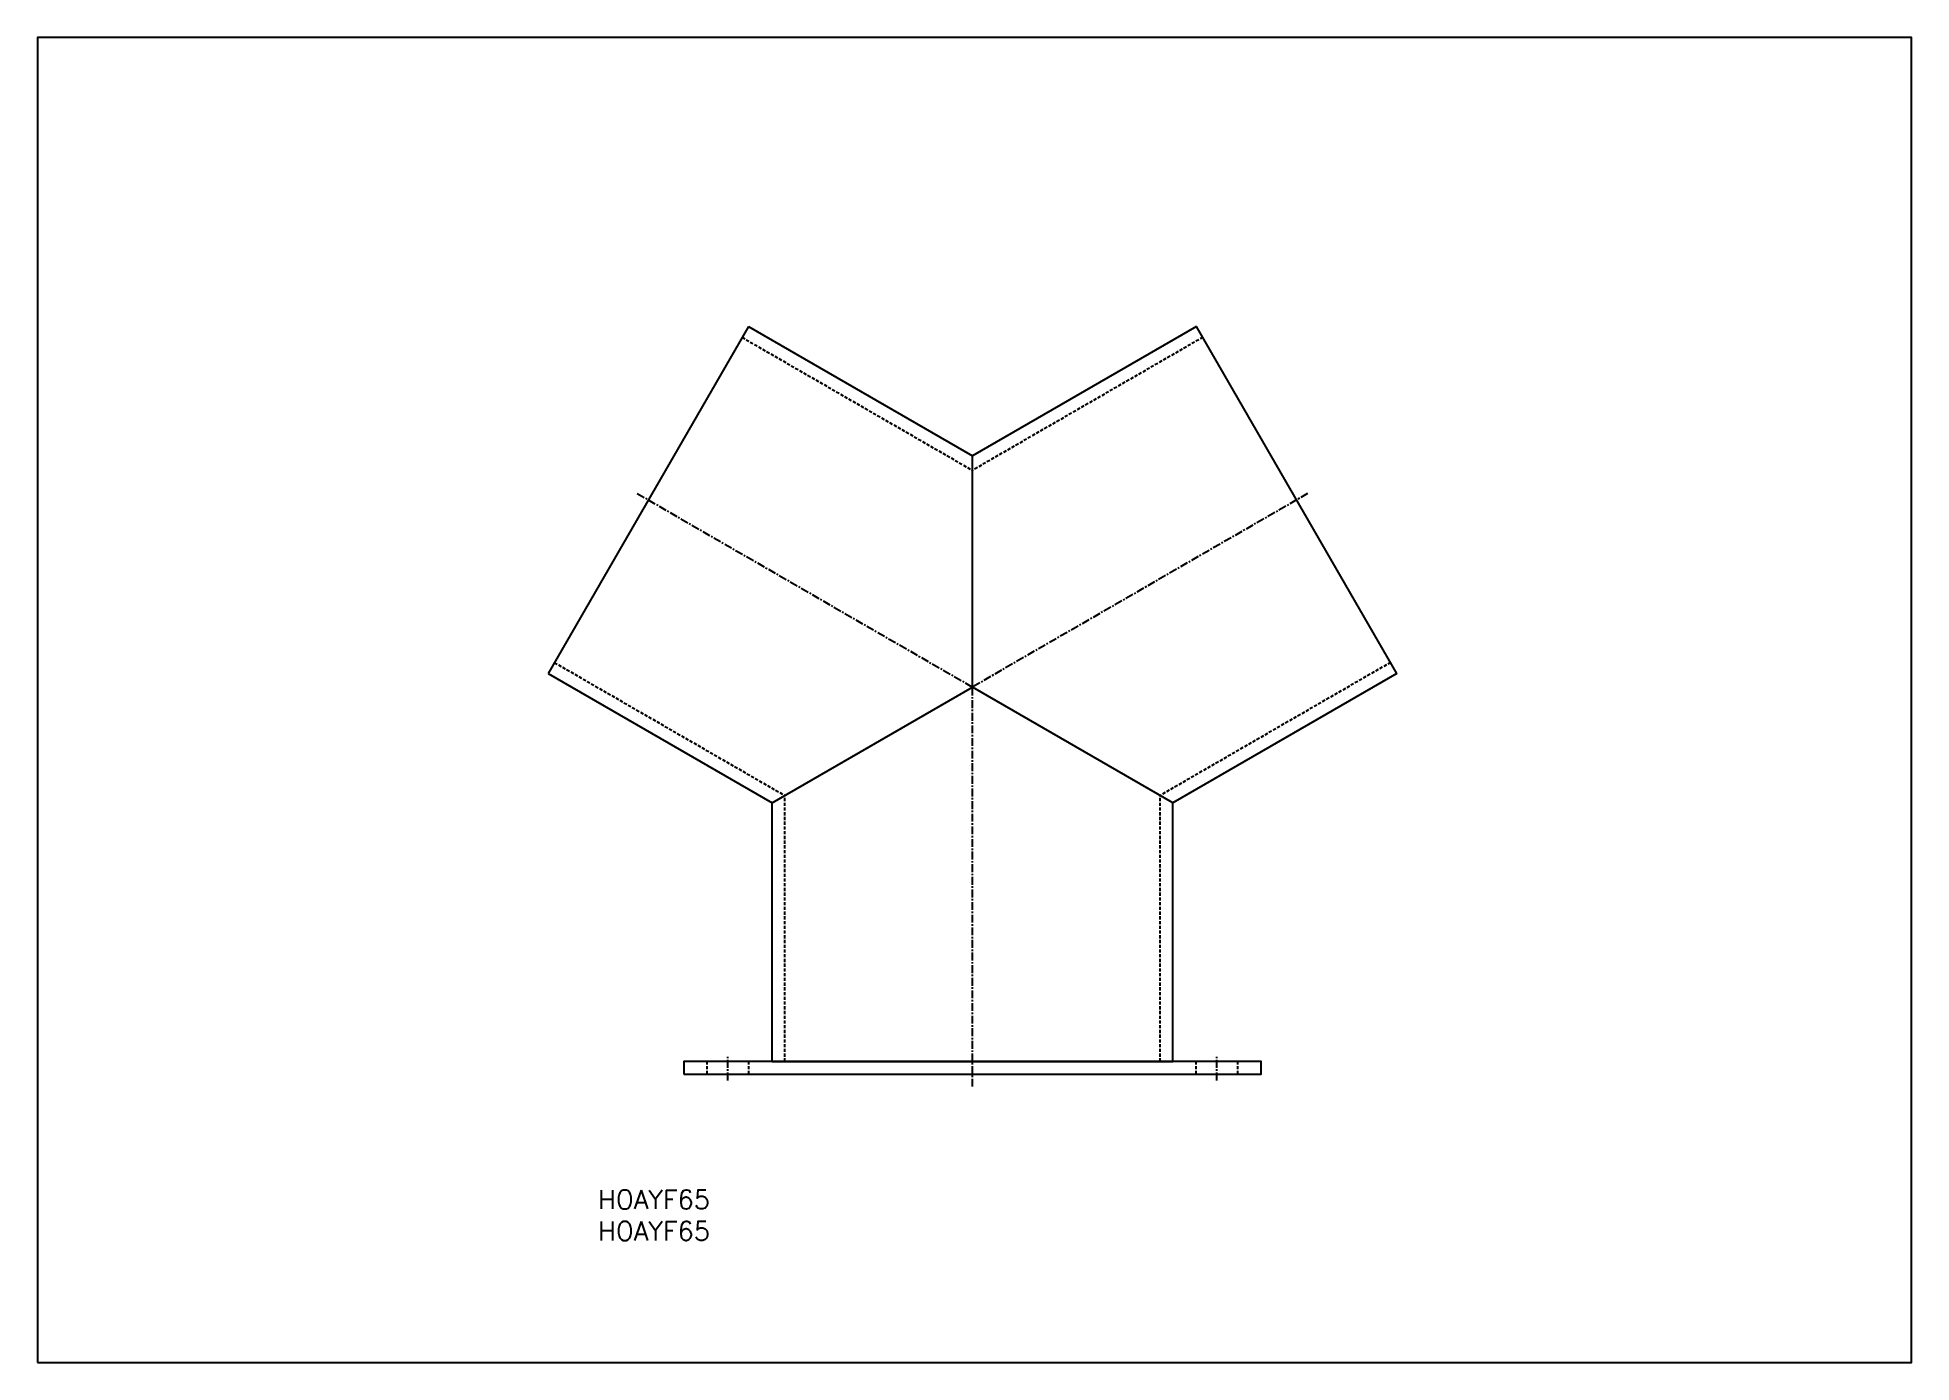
# Model space of a CAD drawing. Extents: x 0 to 297, y 0 to 210.
import ezdxf
from ezdxf.enums import TextEntityAlignment as Align

# ---------------------------------------------------------------- set-up
doc = ezdxf.new("R2010")
doc.units = 0
doc.linetypes.add('CENTER', pattern=[2, 1.25, -0.25, 0.25, -0.25])
doc.linetypes.add('DASHED', pattern=[0.75, 0.5, -0.25])
doc.layers.get('0').update_dxf_attribs({"linetype": 'CONTINUOUS'})
doc.layers.get('DEFPOINTS').update_dxf_attribs({"linetype": 'CONTINUOUS'})
doc.layers.add('CENTER', color=1, linetype='CENTER')
doc.styles.get("Standard").update_dxf_attribs({"font": 'txt.shx', "bigfont": 'extfont.shx'})

msp = doc.modelspace()

# ---------------------------------------------------------------- linework, layer by layer
at = {"color": 7, "linetype": 'CONTINUOUS'}
for p, q in [((112.66, 164.21), (80.91, 109.22)), ((112.66, 164.21), (148.17, 143.71)), ((183.68, 164.21), (148.17, 143.71)), ((215.43, 109.22), (183.68, 164.21)), ((148.17, 107.05), (148.17, 143.71)), ((80.91, 109.22), (116.42, 88.72)), ((116.42, 88.72), (148.17, 107.05)), ((179.92, 88.72), (148.17, 107.05)), ((215.43, 109.22), (179.92, 88.72)), ((116.42, 47.72), (116.42, 88.72)), ((179.92, 47.72), (179.92, 88.72)), ((116.42, 47.72), (179.92, 47.72))]:
    msp.add_line(p, q, dxfattribs=at)
at = {"color": 3, "linetype": 'DASHED'}
for p, q in [((111.66, 162.48), (148.17, 141.4)), ((184.68, 162.48), (148.17, 141.4)), ((81.91, 110.95), (118.42, 89.87)), ((214.43, 110.95), (177.92, 89.87)), ((118.42, 47.72), (118.42, 89.87)), ((177.92, 47.72), (177.92, 89.87)), ((106.12, 45.72), (106.12, 47.72)), ((112.72, 45.72), (112.72, 47.72)), ((183.62, 45.72), (183.62, 47.72)), ((190.22, 45.72), (190.22, 47.72))]:
    msp.add_line(p, q, dxfattribs=at)
at = {"color": 7, "linetype": 'CONTINUOUS'}
msp.add_lwpolyline([(102.42, 45.72), (193.92, 45.72), (193.92, 47.72), (102.42, 47.72)], close=True, dxfattribs=at)
at = {"layer": 'CENTER', "color": 1, "linetype": 'CENTER'}
for p, q in [((95.05, 137.72), (148.17, 107.05)), ((201.28, 137.72), (148.17, 107.05)), ((148.17, 43.72), (148.17, 107.05)), ((109.42, 44.72), (109.42, 48.72)), ((186.92, 44.72), (186.92, 48.72))]:
    msp.add_line(p, q, dxfattribs=at)
at = {"layer": 'DEFPOINTS', "color": 7, "linetype": 'CONTINUOUS'}
msp.add_lwpolyline([(0, 0), (297, 0), (297, 210), (0, 210)], close=True, dxfattribs=at)

# ---------------------------------------------------------------- texts
at = {"color": 7, "linetype": 'CONTINUOUS'}
for p in [(88.84, 25.84), (88.84, 20.84)]:
    msp.add_text('HOAYF65', height=3, dxfattribs=at).set_placement(p, align=Align.MIDDLE_LEFT)

doc.saveas('drawing.dxf')
